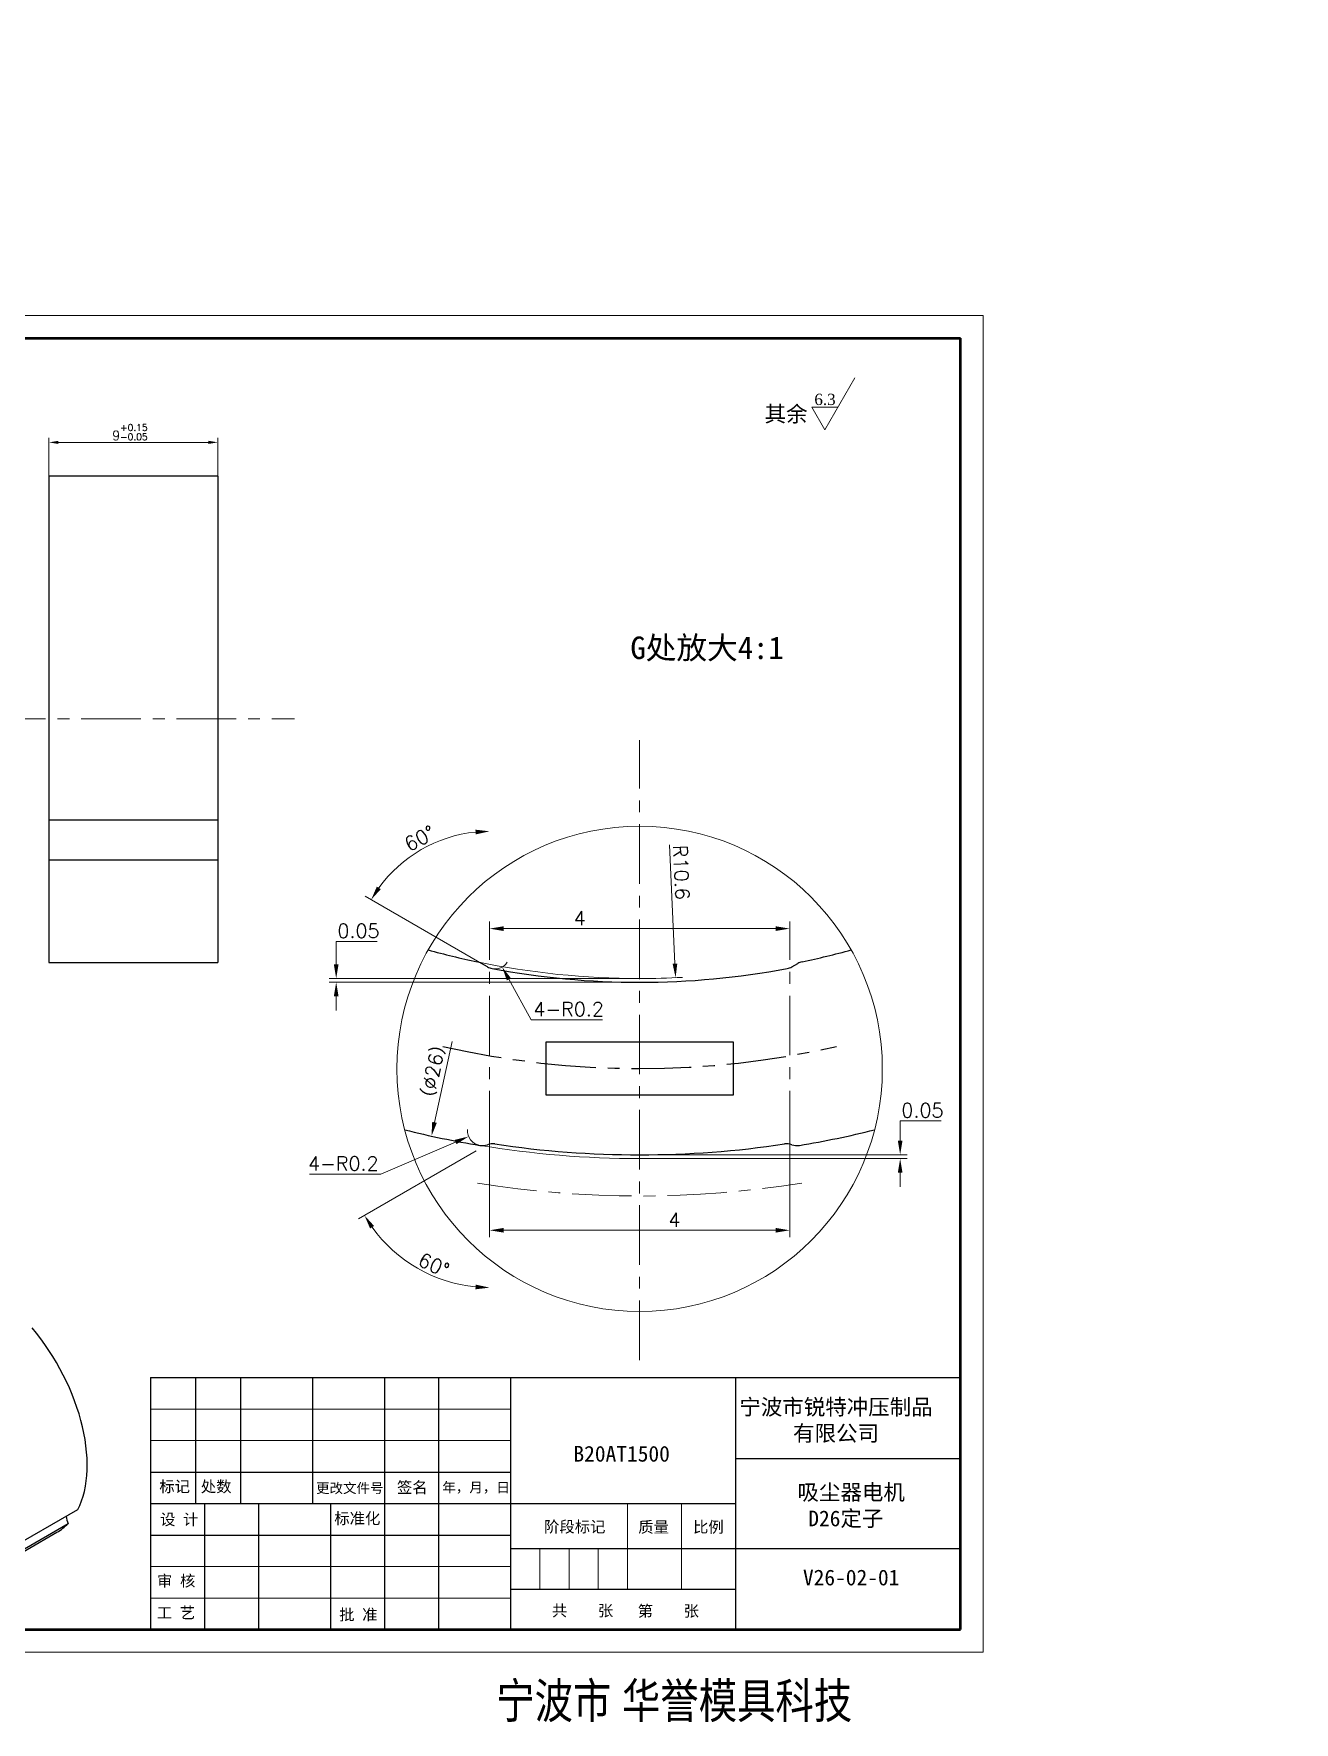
# Model space of a CAD drawing. Header units: millimetres. Extents: x 2517 to 77584, y 486 to 45347.
# Drawn here: x 3403.3 to 3470.5, y 859.9 to 950 of the extents above; entities that cross this region are included whole.
import ezdxf

# ---------------------------------------------------------------- set-up
doc = ezdxf.new("R2010")
doc.units = ezdxf.units.MM
doc.linetypes.add('CENTER', pattern=[50.8, 31.75, -6.35, 6.35, -6.35])
doc.linetypes.add('DIVIDE', pattern=[31.75, 12.7, -6.35, 0, -6.35, 0, -6.35])
for name, color, linetype in [('CENTER', 1, 'CENTER'), ('DIM', 3, 'Continuous'), ('PART', 6, 'Continuous')]:
    doc.layers.add(name, color=color, linetype=linetype)
for name, color, linetype, lineweight in [('中心线', 1, 'CENTER', 9), ('双点划线', 5, 'DIVIDE', 9), ('实线', 7, 'Continuous', 25), ('尺寸标注', 2, 'Continuous', 9), ('引导线', 6, 'Continuous', 9), ('文本', 3, 'Continuous', 15), ('粗实线', 9, 'Continuous', 50)]:
    doc.layers.add(name, color=color, linetype=linetype, lineweight=lineweight)
doc.styles.add('HZ', font='times.ttf', dxfattribs={"width": 0.8})
doc.styles.add('st', font='txt.shx')
doc.styles.get("Standard").update_dxf_attribs({"font": 'simfang.ttf'})
doc.dimstyles.new('4st0.3', dxfattribs={"dimscale": 0.3, "dimtxt": 2.5, "dimasz": 2.5, "dimexe": 1.25, "dimexo": 0, "dimtad": 1, "dimtoh": 1, "dimdec": 3, "dimlfac": 0.25, "dimdsep": 46, "dimtxsty": 'st', "dimcen": 0, "dimclrd": 256, "dimclre": 256, "dimclrt": 256, "dimadec": 4, "dimazin": 2, "dimtfac": 1, "dimtdec": 3, "dimtofl": 0, "dimtmove": 0, "dimatfit": 3, "dimfxl": 1, "dimlwd": -1, "dimlwe": -1, "dimarcsym": 0})
doc.dimstyles.new('st0.2', dxfattribs={"dimscale": 0.2, "dimtxt": 2.5, "dimasz": 2.5, "dimexe": 1.25, "dimexo": 0, "dimtad": 1, "dimtoh": 1, "dimdec": 3, "dimdsep": 46, "dimtxsty": 'st', "dimcen": 0, "dimclrd": 256, "dimclre": 256, "dimclrt": 256, "dimadec": 4, "dimazin": 2, "dimtfac": 1, "dimtdec": 3, "dimtmove": 0, "dimatfit": 1, "dimfxl": 1, "dimlwd": -1, "dimlwe": -1, "dimarcsym": 0})

# ---------------------------------------------------------------- blocks, each defined once
blk = doc.blocks.new('*D432')
at = {"layer": 'Defpoints', "color": 0, "ltscale": 0.1, "transparency": 16777216}
for p in [(3413.078, 928.188), (3404.078, 926.39), (3413.078, 926.39)]:
    blk.add_point(p, dxfattribs=at)
at = {"layer": '尺寸标注', "ltscale": 0.1, "transparency": 16777216}
for p, q in [((3404.078, 926.39), (3404.078, 928.438)), ((3413.078, 926.39), (3413.078, 928.438)), ((3404.578, 928.188), (3412.578, 928.188))]:
    blk.add_line(p, q, dxfattribs=at)
for points in [[(3404.578, 928.272), (3404.578, 928.105), (3404.078, 928.188)], [(3412.578, 928.272), (3412.578, 928.105), (3413.078, 928.188)]]:
    blk.add_solid(points, dxfattribs=at)
at = {"layer": '尺寸标注', "ltscale": 0.1, "transparency": 16777216, "insert": (3408.391, 928.727), "char_height": 0.5, "attachment_point": 5, "style": 'st'}
blk.add_mtext('9{}{\\H0.71x;\\C3;\\S+0.15^ -0.05;}', dxfattribs=at)
blk = doc.blocks.new('*D471')
at = {"layer": 'Defpoints', "color": 0, "ltscale": 0.1, "transparency": 16777216}
for p in [(3435.573, 890.194), (3435.573, 889.994), (3449.464, 890.194)]:
    blk.add_point(p, dxfattribs=at)
at = {"layer": '尺寸标注', "ltscale": 0.1, "transparency": 16777216}
for p, q in [((3449.464, 890.944), (3449.464, 892.005)), ((3449.464, 892.005), (3451.652, 892.005)), ((3435.573, 890.194), (3449.839, 890.194)), ((3435.573, 889.994), (3449.839, 889.994)), ((3449.464, 889.244), (3449.464, 888.494))]:
    blk.add_line(p, q, dxfattribs=at)
for points in [[(3449.339, 890.944), (3449.589, 890.944), (3449.464, 890.194)], [(3449.339, 889.244), (3449.589, 889.244), (3449.464, 889.994)]]:
    blk.add_solid(points, dxfattribs=at)
at = {"layer": '尺寸标注', "ltscale": 0.1, "transparency": 16777216, "insert": (3450.652, 892.567), "char_height": 0.75, "attachment_point": 5, "style": 'st'}
blk.add_mtext('0.05', dxfattribs=at)
blk = doc.blocks.new('*D472')
at = {"layer": 'Defpoints', "color": 0, "ltscale": 0.1, "transparency": 16777216}
for p in [(3435.573, 899.594), (3419.393, 899.394), (3435.573, 899.394)]:
    blk.add_point(p, dxfattribs=at)
at = {"layer": '尺寸标注', "ltscale": 0.1, "transparency": 16777216}
for p, q in [((3419.393, 900.344), (3419.393, 901.572)), ((3419.393, 901.572), (3421.58, 901.572)), ((3435.573, 899.594), (3419.018, 899.594)), ((3435.573, 899.394), (3419.018, 899.394)), ((3419.393, 898.644), (3419.393, 897.894))]:
    blk.add_line(p, q, dxfattribs=at)
for points in [[(3419.268, 900.344), (3419.518, 900.344), (3419.393, 899.594)], [(3419.268, 898.644), (3419.518, 898.644), (3419.393, 899.394)]]:
    blk.add_solid(points, dxfattribs=at)
at = {"layer": '尺寸标注', "ltscale": 0.1, "transparency": 16777216, "insert": (3420.58, 902.135), "char_height": 0.75, "attachment_point": 5, "style": 'st'}
blk.add_mtext('0.05', dxfattribs=at)
blk = doc.blocks.new('*D473')
at = {"layer": 'Defpoints', "color": 0, "ltscale": 0.1, "transparency": 16777216}
for p in [(3435.573, 941.994), (3437.49, 899.638)]:
    blk.add_point(p, dxfattribs=at)
at = {"layer": '尺寸标注', "ltscale": 0.1, "transparency": 16777216}
blk.add_line((3437.169, 906.732), (3437.456, 900.387), dxfattribs=at)
blk.add_arc((3435.573, 941.994), 42.4, 270, 273.09735, dxfattribs=at)
blk.add_solid([(3437.581, 900.392), (3437.331, 900.381), (3437.49, 899.638)], dxfattribs=at)
at = {"layer": '尺寸标注', "ltscale": 0.1, "transparency": 16777216, "insert": (3437.798, 905.258), "char_height": 0.75, "attachment_point": 5, "rotation": 272.5906, "style": 'st'}
blk.add_mtext('R10.6', dxfattribs=at)
blk = doc.blocks.new('*D474')
at = {"layer": 'Defpoints', "color": 0, "ltscale": 0.1, "transparency": 16777216}
for p in [(3427.573, 948.18), (3427.573, 890.816), (3426.86, 890.404), (3422.62, 884.913), (3427.573, 879.249)]:
    blk.add_point(p, dxfattribs=at)
at = {"layer": '尺寸标注', "ltscale": 0.1, "transparency": 16777216}
blk.add_line((3426.86, 890.404), (3420.576, 886.776), dxfattribs=at)
blk.add_arc((3427.573, 890.816), 7.705, 215.57916, 264.42084, dxfattribs=at)
for points in [[(3421.201, 886.265), (3421.412, 886.4), (3420.9, 886.963)], [(3426.83, 883.272), (3426.818, 883.022), (3427.573, 883.11)]]:
    blk.add_solid(points, dxfattribs=at)
at = {"layer": '尺寸标注', "ltscale": 0.1, "transparency": 16777216, "insert": (3424.597, 884.322), "char_height": 0.75, "attachment_point": 5, "rotation": 335.37775, "style": 'st'}
blk.add_mtext('60°', dxfattribs=at)
blk = doc.blocks.new('*D475')
at = {"layer": 'Defpoints', "color": 0, "ltscale": 0.1, "transparency": 16777216}
for p in [(3427.573, 948.18), (3422.885, 905.739), (3427.259, 900.334), (3427.573, 900.152), (3427.573, 879.249)]:
    blk.add_point(p, dxfattribs=at)
at = {"layer": '尺寸标注', "ltscale": 0.1, "transparency": 16777216}
blk.add_line((3427.259, 900.334), (3420.932, 903.986), dxfattribs=at)
blk.add_arc((3427.573, 900.152), 7.294, 95.89435, 144.10565, dxfattribs=at)
for points in [[(3426.818, 907.532), (3426.831, 907.282), (3427.573, 907.446)], [(3421.77, 904.36), (3421.56, 904.496), (3421.257, 903.799)]]:
    blk.add_solid(points, dxfattribs=at)
at = {"layer": '尺寸标注', "ltscale": 0.1, "transparency": 16777216, "insert": (3423.848, 907.069), "char_height": 0.75, "attachment_point": 5, "rotation": 28.3047, "style": 'st'}
blk.add_mtext('60°', dxfattribs=at)
blk = doc.blocks.new('*D476')
at = {"layer": 'Defpoints', "color": 0, "ltscale": 0.1, "transparency": 16777216}
for p in [(3427.856, 900.913), (3428.241, 900.212)]:
    blk.add_point(p, dxfattribs=at)
at = {"layer": '尺寸标注', "ltscale": 0.1, "transparency": 16777216}
for p, q in [((3429.789, 897.393), (3428.602, 899.554)), ((3433.601, 897.393), (3429.789, 897.393))]:
    blk.add_line(p, q, dxfattribs=at)
blk.add_arc((3427.856, 900.913), 0.8, 259.36034, 325.63635, dxfattribs=at)
blk.add_solid([(3428.711, 899.614), (3428.492, 899.494), (3428.241, 900.212)], dxfattribs=at)
at = {"layer": '尺寸标注', "ltscale": 0.1, "transparency": 16777216, "insert": (3431.789, 897.956), "char_height": 0.75, "attachment_point": 5, "style": 'st'}
blk.add_mtext('4-R0.2', dxfattribs=at)
blk = doc.blocks.new('*D477')
at = {"layer": 'Defpoints', "color": 0, "ltscale": 0.1, "transparency": 16777216}
for p in [(3427.184, 891.486), (3426.449, 891.17)]:
    blk.add_point(p, dxfattribs=at)
at = {"layer": '尺寸标注', "ltscale": 0.1, "transparency": 16777216}
for p, q in [((3421.773, 889.162), (3425.76, 890.874)), ((3417.961, 889.162), (3421.773, 889.162))]:
    blk.add_line(p, q, dxfattribs=at)
blk.add_arc((3427.184, 891.486), 0.8, 176.38943, 260.56909, dxfattribs=at)
blk.add_solid([(3425.71, 890.989), (3425.809, 890.76), (3426.449, 891.17)], dxfattribs=at)
at = {"layer": '尺寸标注', "ltscale": 0.1, "transparency": 16777216, "insert": (3419.773, 889.725), "char_height": 0.75, "attachment_point": 5, "style": 'st'}
blk.add_mtext('4-R0.2', dxfattribs=at)
blk = doc.blocks.new('*D478')
at = {"layer": 'Defpoints', "color": 0, "ltscale": 0.1, "transparency": 16777216}
for p in [(3427.573, 890.425), (3443.573, 890.425), (3443.573, 886.169)]:
    blk.add_point(p, dxfattribs=at)
at = {"layer": '尺寸标注', "ltscale": 0.1, "transparency": 16777216}
for p, q in [((3427.573, 890.425), (3427.573, 885.794)), ((3443.573, 890.425), (3443.573, 885.794)), ((3428.323, 886.169), (3442.823, 886.169))]:
    blk.add_line(p, q, dxfattribs=at)
for points in [[(3428.323, 886.294), (3428.323, 886.044), (3427.573, 886.169)], [(3442.823, 886.294), (3442.823, 886.044), (3443.573, 886.169)]]:
    blk.add_solid(points, dxfattribs=at)
at = {"layer": '尺寸标注', "ltscale": 0.1, "transparency": 16777216, "insert": (3437.423, 886.731), "char_height": 0.75, "attachment_point": 5, "style": 'st'}
blk.add_mtext('4', dxfattribs=at)
blk = doc.blocks.new('*D479')
at = {"layer": 'Defpoints', "color": 0, "ltscale": 0.1, "transparency": 16777216}
for p in [(3443.573, 902.256), (3427.573, 900.648), (3443.573, 900.75)]:
    blk.add_point(p, dxfattribs=at)
at = {"layer": '尺寸标注', "ltscale": 0.1, "transparency": 16777216}
for p, q in [((3427.573, 900.648), (3427.573, 902.631)), ((3443.573, 900.75), (3443.573, 902.631)), ((3428.323, 902.256), (3442.823, 902.256))]:
    blk.add_line(p, q, dxfattribs=at)
for points in [[(3428.323, 902.381), (3428.323, 902.131), (3427.573, 902.256)], [(3442.823, 902.381), (3442.823, 902.131), (3443.573, 902.256)]]:
    blk.add_solid(points, dxfattribs=at)
at = {"layer": '尺寸标注', "ltscale": 0.1, "transparency": 16777216, "insert": (3432.373, 902.819), "char_height": 0.75, "attachment_point": 5, "style": 'st'}
blk.add_mtext('4', dxfattribs=at)
blk = doc.blocks.new('*D480')
at = {"layer": 'Defpoints', "color": 0, "ltscale": 0.1, "transparency": 16777216}
for p in [(3435.573, 941.994), (3424.474, 891.193)]:
    blk.add_point(p, dxfattribs=at)
at = {"layer": '尺寸标注', "ltscale": 0.1, "transparency": 16777216}
blk.add_line((3425.577, 896.24), (3424.634, 891.925), dxfattribs=at)
blk.add_solid([(3424.512, 891.952), (3424.756, 891.899), (3424.474, 891.193)], dxfattribs=at)
at = {"layer": '尺寸标注', "ltscale": 0.1, "transparency": 16777216, "insert": (3424.595, 894.636), "char_height": 0.75, "attachment_point": 5, "rotation": 77.67553, "style": 'st'}
blk.add_mtext('（%%c26）', dxfattribs=at)

msp = doc.modelspace()

# ---------------------------------------------------------------- linework, layer by layer
at = {"color": 7, "linetype": 'Continuous', "lineweight": 25}
for p, q in [((3413.0781, 926.3904), (3404.0781, 926.3904)), ((3404.0781, 926.3904), (3404.0781, 908.0423)), ((3413.0781, 926.3904), (3413.0781, 908.0423)), ((3413.0781, 908.0423), (3404.0781, 908.0423)), ((3404.0781, 908.0423), (3404.0781, 905.9133)), ((3413.0781, 908.0423), (3413.0781, 905.9133)), ((3413.0781, 905.9133), (3404.0781, 905.9133)), ((3404.0781, 905.9133), (3404.0781, 900.4487)), ((3413.0781, 905.9133), (3413.0781, 900.4487)), ((3404.0781, 900.4487), (3413.0781, 900.4487)), ((3401.8007, 869.0691), (3405.6191, 871.2734)), ((3400.6845, 867.8582), (3404.5029, 870.0625)), ((3401.2792, 868.3271), (3405.0976, 870.5314))]:
    msp.add_line(p, q, dxfattribs=at)
at = {"color": 7, "linetype": 'Continuous', "lineweight": 25, "flags": 128}
msp.add_lwpolyline([(3405.6191, 871.2734), (3405.7251, 871.4982), (3405.8189, 871.7356), (3405.9003, 871.9852), (3405.969, 872.2463), (3406.0249, 872.5184), (3406.0679, 872.8006), (3406.0978, 873.0925), (3406.1147, 873.3932), (3406.1184, 873.7021), (3406.1089, 874.0185), (3406.0863, 874.3415), (3406.0506, 874.6704), (3406.0019, 875.0045), (3405.9404, 875.3429), (3405.8661, 875.6847), (3405.7793, 876.0293), (3405.6801, 876.3758), (3405.5688, 876.7234), (3405.4457, 877.0711), (3405.311, 877.4183), (3405.1651, 877.764), (3405.0082, 878.1074), (3404.8409, 878.4478), (3404.6635, 878.7843), (3404.4764, 879.1161), (3404.2801, 879.4425), (3404.0749, 879.7625), (3403.8615, 880.0756), (3403.6404, 880.3808), (3403.412, 880.6776), (3403.1768, 880.9651)], dxfattribs=at)
at = {"color": 7, "linetype": 'Continuous', "lineweight": 25}
for centre, radius, start, end in [((3435.5732, 941.9942), 42.4, 254.575441, 258.210549), ((3435.5732, 941.9942), 42.4, 281.789451, 285.424559), ((3435.5732, 941.9942), 52, 256.062632, 260.569086), ((3435.5732, 941.9942), 52, 279.430914, 283.937368), ((3406.1289, 871.0183), 1.1404, 185.336501, 205.271181), ((3403.1702, 872.3644), 2.6598, 300.070113, 316.438626)]:
    msp.add_arc(centre, radius, start, end, dxfattribs=at)
at = {"layer": 'CENTER', "ltscale": 0.1}
msp.add_arc((3435.5732, 941.9942, 0), 47.2, 257.14322, 282.85678, dxfattribs=at)
at = {"layer": 'PART', "color": 7}
msp.add_line((3443.6908, 900.22), (3443.9997, 900.3983), dxfattribs=at)
msp.add_lwpolyline([(3430.5732, 896.1942), (3430.5732, 893.3942), (3440.5732, 893.3942), (3440.5732, 896.1942)], close=True, dxfattribs=at)
for centre, radius, start, end in [((3426.7468, 899.7055), 0.8, 78.210549, 78.210549), ((3444.3997, 899.7055), 0.8, 101.789451, 120), ((3435.5732, 941.9942), 42.6, 259.360342, 280.639658), ((3443.2908, 900.9128), 0.8, 280.639658, 300), ((3435.5732, 941.9942), 51.8, 261.4243, 278.5757), ((3443.4167, 889.9823), 0.8, 70.045399, 98.5757), ((3443.9628, 891.4862), 0.8, 250.045399, 279.430914)]:
    msp.add_arc(centre, radius, start, end, dxfattribs=at)
at = {"layer": '中心线', "ltscale": 0.1}
for p, q in [((3400.7224, 913.4487), (3417.1631, 913.4487)), ((3435.5732, 879.2488), (3435.5732, 912.3011)), ((3427.5732, 890.4254), (3427.5732, 900.6482)), ((3443.5732, 890.4254), (3443.5732, 900.7504))]:
    msp.add_line(p, q, dxfattribs=at)
msp.add_arc((3435.5732, 941.9942), 54, 260.78882, 279.21118, dxfattribs=at)
at = {"layer": '双点划线'}
for radius, start, end in [(52, 279.430914, 279.430914), (51.8, 261.4243, 261.4243), (51.8, 278.5757, 278.5757), (42.4, 258.210549, 270), (52, 260.569086, 270)]:
    msp.add_arc((3435.5732, 941.9942), radius, start, end, dxfattribs=at)
at = {"layer": '实线', "ltscale": 0.1}
msp.add_line((3427.4556, 900.22), (3427.1468, 900.3983), dxfattribs=at)
at = {"layer": '实线'}
for p, q in [((3409.4868, 878.314), (3452.6868, 878.314)), ((3409.4913, 878.314), (3409.4913, 864.874)), ((3411.8913, 878.314), (3411.8913, 871.594)), ((3414.2913, 878.314), (3414.2913, 871.594)), ((3418.1313, 878.314), (3418.1313, 871.594)), ((3421.9713, 878.314), (3421.9713, 864.874)), ((3424.8513, 878.314), (3424.8513, 864.874)), ((3428.6913, 878.314), (3428.6913, 864.874)), ((3440.6868, 878.314), (3440.6868, 864.874)), ((3440.6868, 873.994), (3452.6868, 873.994)), ((3409.4868, 873.274), (3428.6913, 873.274)), ((3409.4868, 871.594), (3428.6913, 871.594)), ((3412.3713, 871.594), (3412.3713, 864.874)), ((3415.2513, 871.594), (3415.2513, 864.874)), ((3419.0913, 871.594), (3419.0913, 864.874)), ((3428.6913, 871.594), (3440.6868, 871.594)), ((3409.4868, 869.914), (3428.6913, 869.914)), ((3428.6913, 869.194), (3452.6868, 869.194)), ((3428.6913, 867.034), (3440.6868, 867.034)), ((3409.4868, 864.874), (3452.6868, 864.874))]:
    msp.add_line(p, q, dxfattribs=at)
at = {"layer": '实线', "lineweight": 25}
msp.add_arc((3426.7468, 899.7055), 0.8, 60, 78.210549, dxfattribs=at)
at = {"layer": '实线'}
for centre, start, end in [((3427.8556, 900.9128), 240, 259.360342), ((3427.1837, 891.4862), 260.569086, 289.954601), ((3427.7297, 889.9823), 81.4243, 109.954601)]:
    msp.add_arc(centre, 0.8, start, end, dxfattribs=at)
at = {"layer": '尺寸标注', "ltscale": 0.1}
msp.add_line((3443.6908, 900.22), (3443.9997, 900.3983), dxfattribs=at)
msp.add_circle((3435.5732, 894.7759), 12.9398, dxfattribs=at)
at = {"layer": '尺寸标注', "lineweight": 25}
msp.add_arc((3444.3997, 899.7055), 0.8, 101.789451, 120, dxfattribs=at)
at = {"layer": '尺寸标注'}
for centre, start, end in [((3443.2908, 900.9128), 280.639658, 300), ((3443.4167, 889.9823), 70.045399, 98.5757), ((3443.9628, 891.4862), 250.045399, 279.430914)]:
    msp.add_arc(centre, 0.8, start, end, dxfattribs=at)
at = {"layer": '引导线'}
for p, q in [((3353.0868, 934.954), (3453.8868, 934.954)), ((3453.8868, 863.674), (3453.8868, 934.954)), ((3409.4868, 876.634), (3428.6913, 876.634)), ((3409.4868, 874.954), (3428.6913, 874.954)), ((3409.4868, 868.234), (3428.6913, 868.234)), ((3409.4868, 866.554), (3428.6913, 866.554)), ((3353.0868, 863.674), (3453.8868, 863.674))]:
    msp.add_line(p, q, dxfattribs=at)
at = {"layer": '文本'}
for p, q in [((3445.4537, 928.8638), (3447.0499, 931.6286)), ((3446.152, 930.0734), (3444.7553, 930.0734)), ((3444.7553, 930.0734), (3445.4537, 928.8638))]:
    msp.add_line(p, q, dxfattribs=at)
at = {"layer": '文本', "ltscale": 0.2}
for p, q in [((3434.9268, 871.594), (3434.9268, 867.034)), ((3437.8068, 871.594), (3437.8068, 867.034)), ((3430.2468, 869.194), (3430.2468, 867.034)), ((3431.8068, 869.194), (3431.8068, 867.034)), ((3433.3668, 869.194), (3433.3668, 867.034))]:
    msp.add_line(p, q, dxfattribs=at)
at = {"layer": '粗实线'}
for p, q in [((3359.0868, 933.754), (3452.6868, 933.754)), ((3452.6868, 864.874), (3452.6868, 933.754)), ((3359.0868, 864.874), (3452.6868, 864.874))]:
    msp.add_line(p, q, dxfattribs=at)

# ---------------------------------------------------------------- texts
at = {"layer": 'DIM', "color": 7, "linetype": 'Continuous', "lineweight": 0, "ltscale": 8, "insert": (3425.6607, 862.0181), "char_height": 1.875, "attachment_point": 1, "style": 'HZ'}
msp.add_mtext('{\\C2;\\c130814;    \\fSimSun|b0|i0|c134|p6;宁波市\\fTimes New Roman|b0|i0|c0|p18; \\fSimSun|b0|i0|c134|p2;\\C0;华誉模具科技}', dxfattribs=at)
at = {"layer": '实线', "attachment_point": 5}
for s, insert, char_height, width in [(' G处放大4:1', (3438.7578, 917.1673), 1.2, 17.297032), ('宁波市锐特冲压制品\\P有限公司', (3446.044, 875.9999), 0.84, 15.163152), ('B20AT1500', (3434.613, 874.2442), 0.84, 9.44904), (' 吸尘器电机\\PD26定子', (3446.5668, 871.4553), 0.84, 15.163152), ('V26-02-01', (3446.8512, 867.6457), 0.84, 11.0406)]:
    msp.add_mtext(s, dxfattribs=dict(at, insert=insert, char_height=char_height, width=width))
at = {"layer": '文本'}
for s, insert, char_height, width, attachment_point in [('其余', (3443.3822, 929.1914), 0.84, 15.163152, 8), ('{\\fTimes New Roman|b0|i0|c0|p18;6.3}', (3444.8894, 930.7801), 0.6, 3.504, 1)]:
    msp.add_mtext(s, dxfattribs=dict(at, insert=insert, char_height=char_height, width=width, attachment_point=attachment_point))
at = {"layer": '文本', "ltscale": 0.2, "attachment_point": 5}
for s, insert, char_height, width in [('标记', (3410.779, 872.4721), 0.6, 3.482784), ('处数', (3412.9918, 872.4668), 0.6, 3.482784), ('更改文件号', (3420.1191, 872.3874), 0.528, 7.72516), ('签名', (3423.4466, 872.4256), 0.6, 3.482784), ('年，月，日', (3426.8528, 872.4205), 0.528, 3.482784), ('设 计', (3411.0244, 870.7156), 0.6, 3.482784), ('标准化', (3420.5198, 870.7702), 0.6, 3.482784), ('阶段标记', (3432.1133, 870.325), 0.6, 3.482784), ('质量', (3436.3163, 870.3111), 0.6, 3.482784), ('比例', (3439.2374, 870.3111), 0.6, 3.482784), ('审 核', (3410.8605, 867.4419), 0.6, 3.482784), ('共    张', (3432.5285, 865.8533), 0.6, 3.482784), ('第    张', (3437.1045, 865.8317), 0.6, 3.482784), ('工 艺', (3410.8509, 865.7504), 0.6, 3.482784), ('批 准', (3420.5745, 865.6385), 0.6, 3.482784)]:
    msp.add_mtext(s, dxfattribs=dict(at, insert=insert, char_height=char_height, width=width))

# ---------------------------------------------------------------- dimensions: what is measured, and where the dimension line sits
at = {"layer": '尺寸标注', "ltscale": 0.1}
for base, line2, picture, middle in [((3422.620392, 884.913127), ((3427.573232, 890.815692), (3426.860131, 890.403983)), '*D474', (3424.362964, 883.811045)), ((3422.885022, 905.73931), ((3427.573232, 900.152119), (3427.258969, 900.333559)), '*D475', (3424.114915, 906.57365))]:
    dim = msp.add_angular_dim_2l(base=base, line1=((3427.573232, 879.248839), (3427.573232, 948.179796)), line2=line2, dimstyle='4st0.3', dxfattribs=at)
    dim.commit()
    dim.dimension.update_dxf_attribs({"geometry": picture, "text_midpoint": middle, "dimtype": 162})
for center, mpoint, text, picture, middle in [((3435.5732, 941.9942), (3424.474, 891.1926), '（%%c26）', '*D480', (3425.1974, 894.5039)), ((3427.8556, 900.9128), (3428.2408, 900.2117), '4-<>', '*D476', (3431.7888, 897.3934)), ((3427.1837, 891.4862), (3426.4486, 891.1705), '4-<>', '*D477', (3419.7732, 889.1621))]:
    dim = msp.add_radius_dim(center=center, mpoint=mpoint, text=text, dimstyle='4st0.3', dxfattribs=at)
    dim.commit()
    dim.dimension.update_dxf_attribs({"geometry": picture, "text_midpoint": middle, "dimtype": 164})
dim = msp.add_radius_dim(center=(3435.5732, 941.9942), mpoint=(3437.4897, 899.6375), dimstyle='4st0.3', dxfattribs=at)
dim.commit()
dim.dimension.update_dxf_attribs({"geometry": '*D473', "text_midpoint": (3437.2365, 905.233), "dimtype": 164})
dim = msp.add_linear_dim(base=(3413.0781, 928.1882), p1=(3404.0781, 926.3904), p2=(3413.0781, 926.3904), text='<>{}{\\H0.71x;\\C3;\\S+0.15^ -0.05;}', dimstyle='st0.2', override={"dimtp": 0.15, "dimtm": 0.05, "dimtdec": 3, "dimtzin": 8}, dxfattribs=at)
dim.commit()
dim.dimension.update_dxf_attribs({"geometry": '*D432', "text_midpoint": (3408.3911, 928.1882), "dimtype": 160})
for base, p1, p2, picture, middle in [((3443.5732, 902.256), (3427.5732, 900.6482), (3443.5732, 900.7504), '*D479', (3432.3726, 902.256)), ((3443.5732, 886.1688), (3427.5732, 890.4254), (3443.5732, 890.4254), '*D478', (3437.4225, 886.1688))]:
    dim = msp.add_linear_dim(base=base, p1=p1, p2=p2, dimstyle='4st0.3', dxfattribs=at)
    dim.commit()
    dim.dimension.update_dxf_attribs({"geometry": picture, "text_midpoint": middle, "dimtype": 160})
for base, p1, p2, picture, middle in [((3419.3927, 899.3942), (3435.5732, 899.5942), (3435.5732, 899.3942), '*D472', (3420.5802, 901.5724)), ((3449.4641, 890.1942), (3435.5732, 889.9942), (3435.5732, 890.1942), '*D471', (3450.6516, 892.0045))]:
    dim = msp.add_linear_dim(base=base, p1=p1, p2=p2, angle=90, dimstyle='4st0.3', dxfattribs=at)
    dim.commit()
    dim.dimension.update_dxf_attribs({"geometry": picture, "text_midpoint": middle, "dimtype": 160})

doc.saveas('drawing.dxf')
